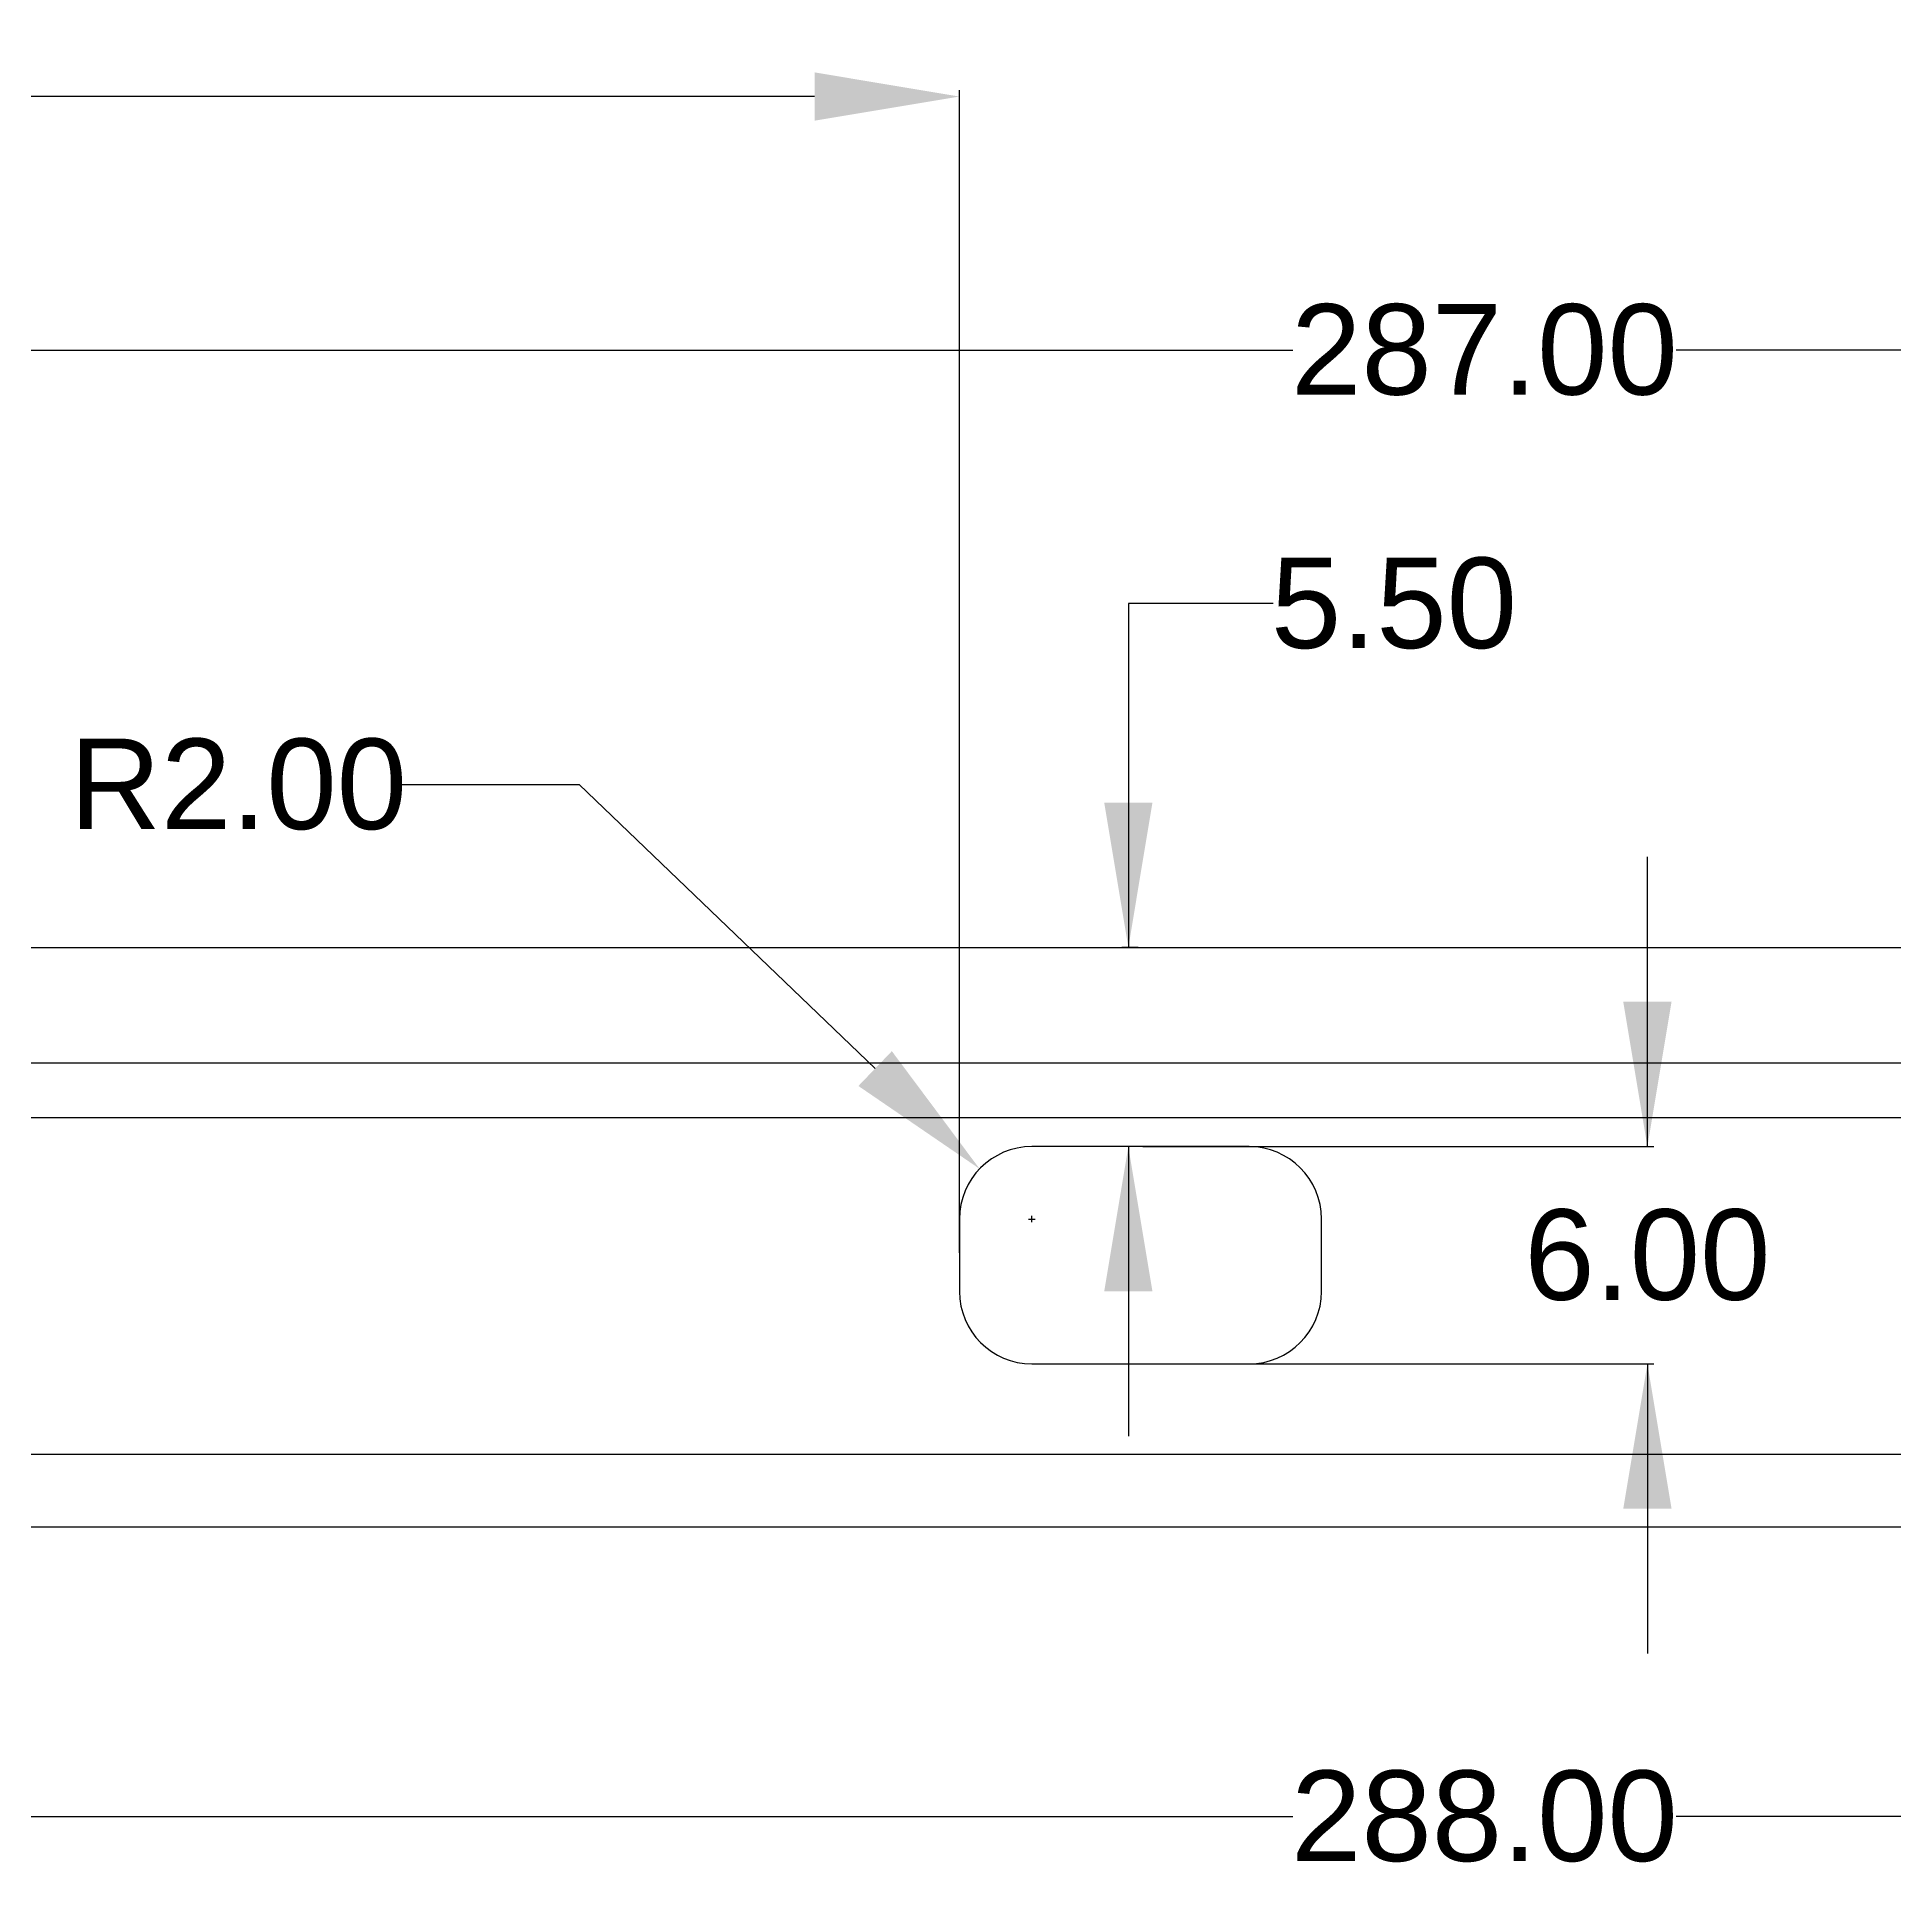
# Model space of a CAD drawing. Header units: inches. Extents: x -112 to 396, y -171 to 147.
# Drawn here: x 102.5 to 153.8, y -107.6 to -56.9 of the extents above; entities that cross this region are included whole.
import ezdxf

# ---------------------------------------------------------------- set-up
doc = ezdxf.new("R2010")
doc.units = ezdxf.units.IN
doc.header["$MEASUREMENT"] = 0
doc.layers.get('0').update_dxf_attribs({"color": 2})
doc.layers.add('case', color=7, linetype='Continuous')
doc.layers.add('quote', color=8, linetype='Continuous')
doc.styles.get("Standard").update_dxf_attribs({"font": 'arial.ttf', "height": 2.5})
doc.dimstyles.get("Standard").update_dxf_attribs({"dimtxt": 0.18, "dimasz": 4, "dimexe": 0.18, "dimexo": 0.0625, "dimgap": 0.09, "dimtad": 0, "dimtih": 1, "dimtoh": 1, "dimzin": 0, "dimdsep": 46, "dimtxsty": 'Standard', "dimcen": 0.09, "dimadec": 0, "dimazin": 0, "dimtfac": 1, "dimtofl": 0, "dimtmove": 0, "dimatfit": 3, "dimfxl": 1, "dimtolj": 1, "dimtzin": 0, "dimarcsym": 0})

# ---------------------------------------------------------------- blocks, each defined once
blk = doc.blocks.new('*D33')
at = {"layer": 'Defpoints', "color": 0}
for p in [(133, -87.5), (133, -93.5), (147, -93.5)]:
    blk.add_point(p, dxfattribs=at)
at = {"layer": 'quote', "color": 0, "lineweight": -2}
for p, q in [((147, -87.5), (147, -79.5)), ((133.062, -87.5), (147.18, -87.5)), ((133.062, -93.5), (147.18, -93.5)), ((147, -93.5), (147, -101.5))]:
    blk.add_line(p, q, dxfattribs=at)
at = {"layer": 'quote', "color": 0}
for points in [[(146.333, -83.5), (147.667, -83.5), (147, -87.5)], [(147.667, -97.5), (146.333, -97.5), (147, -93.5)]]:
    blk.add_solid(points, dxfattribs=at)
at = {"layer": 'quote', "color": 0, "insert": (147, -90.5), "char_height": 2.5, "attachment_point": 5}
blk.add_mtext('\\A1;6.00', dxfattribs=at)
blk = doc.blocks.new('*D35')
at = {"layer": 'Defpoints', "color": 0}
for p in [(132.665, -82), (133, -82), (133, -87.5)]:
    blk.add_point(p, dxfattribs=at)
at = {"layer": 'quote', "color": 0, "lineweight": -2}
for p, q in [((136.665, -72.5), (132.665, -72.5)), ((132.665, -72.5), (132.665, -82)), ((132.938, -82), (132.485, -82)), ((132.938, -87.5), (132.485, -87.5)), ((132.665, -87.5), (132.665, -95.5))]:
    blk.add_line(p, q, dxfattribs=at)
at = {"layer": 'quote', "color": 0}
for points in [[(131.998, -78), (133.331, -78), (132.665, -82)], [(133.331, -91.5), (131.998, -91.5), (132.665, -87.5)]]:
    blk.add_solid(points, dxfattribs=at)
at = {"layer": 'quote', "color": 0, "insert": (140, -72.5), "char_height": 2.5, "attachment_point": 5}
blk.add_mtext('\\A1;5.50', dxfattribs=at)
blk = doc.blocks.new('*D36')
at = {"layer": 'Defpoints', "color": 0}
for p in [(128.557, -88.115), (130, -89.5)]:
    blk.add_point(p, dxfattribs=at)
at = {"layer": 'quote', "color": 0, "lineweight": -2}
for p, q in [((112.613, -77.5), (117.5, -77.5)), ((117.5, -77.5), (125.672, -85.345)), ((129.91, -89.5), (130.09, -89.5)), ((130, -89.59), (130, -89.41))]:
    blk.add_line(p, q, dxfattribs=at)
at = {"layer": 'quote', "color": 0}
blk.add_solid([(125.21, -85.826), (126.133, -84.864), (128.557, -88.115)], dxfattribs=at)
at = {"layer": 'quote', "color": 0, "insert": (108.085, -77.5), "char_height": 2.5, "attachment_point": 5}
blk.add_mtext('\\A1;R2.00', dxfattribs=at)
blk = doc.blocks.new('*D49')
at = {"layer": 'Defpoints', "color": 0}
for p in [(307.469, -92.381), (288.5, -96), (-1.5, -98), (286.5, -98), (286.5, -98)]:
    blk.add_point(p, dxfattribs=at)
at = {"layer": 'quote', "color": 0, "lineweight": -2}
for p, q in [((288.544, -95.956), (301.977, -82.523)), ((286.562, -98), (308.388, -98))]:
    blk.add_line(p, q, dxfattribs=at)
for start, end in [(26.5113, 34.4276), (10.5724, 18.602)]:
    blk.add_arc((286.5, -98), 21.708, start, end, dxfattribs=at)
at = {"layer": 'quote', "color": 0}
for points in [[(304.919, -85.301), (303.893, -86.153), (301.85, -82.65)], [(307.176, -94.078), (308.504, -93.956), (308.208, -98)]]:
    blk.add_solid(points, dxfattribs=at)
at = {"layer": 'quote', "color": 0, "insert": (306.556, -89.693), "char_height": 2.5, "attachment_point": 5}
blk.add_mtext('\\A1;45%%d', dxfattribs=at)
blk = doc.blocks.new('*D55')
at = {"layer": 'Defpoints', "color": 0}
for p in [(-3.5, -58.5), (-3.5, -90.5), (128, -90.5)]:
    blk.add_point(p, dxfattribs=at)
at = {"layer": 'quote', "color": 0, "lineweight": -2}
for p, q in [((-3.5, -90.438), (-3.5, -58.32)), ((128, -90.438), (128, -58.32)), ((0.5, -58.5), (57.092, -58.5)), ((124, -58.5), (67.408, -58.5))]:
    blk.add_line(p, q, dxfattribs=at)
at = {"layer": 'quote', "color": 0}
for points in [[(0.5, -57.833), (0.5, -59.167), (-3.5, -58.5)], [(124, -59.167), (124, -57.833), (128, -58.5)]]:
    blk.add_solid(points, dxfattribs=at)
at = {"layer": 'quote', "color": 0, "insert": (62.25, -58.5), "char_height": 2.5, "attachment_point": 5}
blk.add_mtext('\\A1;131.50', dxfattribs=at)
blk = doc.blocks.new('*D57')
at = {"layer": 'Defpoints', "color": 0}
for p in [(-1.5, -98), (286.5, -98), (286.5, -106)]:
    blk.add_point(p, dxfattribs=at)
at = {"layer": 'quote', "color": 0, "lineweight": -2}
for p, q in [((-1.5, -98.062), (-1.5, -106.18)), ((286.5, -98.062), (286.5, -106.18)), ((2.5, -106), (137.207, -106)), ((282.5, -106), (147.793, -106))]:
    blk.add_line(p, q, dxfattribs=at)
at = {"layer": 'quote', "color": 0}
for points in [[(2.5, -105.333), (2.5, -106.667), (-1.5, -106)], [(282.5, -106.667), (282.5, -105.333), (286.5, -106)]]:
    blk.add_solid(points, dxfattribs=at)
at = {"layer": 'quote', "color": 0, "insert": (142.5, -106), "char_height": 2.5, "attachment_point": 5}
blk.add_mtext('\\A1;288.00', dxfattribs=at)
blk = doc.blocks.new('*D58')
at = {"layer": 'Defpoints', "color": 0}
for p in [(286, -65.5), (-1, -82), (286, -82)]:
    blk.add_point(p, dxfattribs=at)
at = {"layer": 'quote', "color": 0, "lineweight": -2}
for p, q in [((-1, -81.938), (-1, -65.32)), ((3, -65.5), (137.205, -65.5)), ((282, -65.5), (147.795, -65.5)), ((286, -81.938), (286, -65.32))]:
    blk.add_line(p, q, dxfattribs=at)
at = {"layer": 'quote', "color": 0}
for points in [[(3, -64.833), (3, -66.167), (-1, -65.5)], [(282, -66.167), (282, -64.833), (286, -65.5)]]:
    blk.add_solid(points, dxfattribs=at)
at = {"layer": 'quote', "color": 0, "insert": (142.5, -65.5), "char_height": 2.5, "attachment_point": 5}
blk.add_mtext('\\A1;287.00', dxfattribs=at)

msp = doc.modelspace()

# ---------------------------------------------------------------- linework, layer by layer
msp.add_lwpolyline([(0, -85.2), (0, -86.7), (285, -86.7), (285, -85.2)], close=True)
at = {"layer": 'case'}
for p, q in [((-1, -82), (286, -82)), ((136, -87.5), (130, -87.5)), ((128, -89.5), (128, -91.5)), ((138, -91.5), (138, -89.5)), ((130, -93.5), (136, -93.5)), ((284, -96), (1, -96)), ((-1.5, -98), (286.5, -98))]:
    msp.add_line(p, q, dxfattribs=at)
for centre, start, end in [((130, -89.5), 90, 180), ((136, -89.5), 0, 90), ((130, -91.5), 180, 270), ((136, -91.5), 270, 0)]:
    msp.add_arc(centre, 2, start, end, dxfattribs=at)

# ---------------------------------------------------------------- dimensions: what is measured, and where the dimension line sits
at = {"layer": 'quote'}
for base, p1, p2, picture, middle in [((-3.5, -58.5), (128, -90.5), (-3.5, -90.5), '*D55', (62.25, -58.5)), ((286, -65.5), (-1, -82), (286, -82), '*D58', (142.5, -65.5))]:
    dim = msp.add_linear_dim(base=base, p1=p1, p2=p2, dimstyle='Standard', dxfattribs=at)
    dim.commit()
    dim.dimension.update_dxf_attribs({"geometry": picture, "text_midpoint": middle})
dim = msp.add_linear_dim(base=(132.665, -82), p1=(133, -87.5), p2=(133, -82), angle=90, dimstyle='Standard', dxfattribs=at)
dim.commit()
dim.dimension.update_dxf_attribs({"geometry": '*D35', "text_midpoint": (140, -72.5), "dimtype": 160})
dim = msp.add_radius_dim(center=(130, -89.5), mpoint=(128.557, -88.115), dimstyle='Standard', dxfattribs=at)
dim.commit()
dim.dimension.update_dxf_attribs({"geometry": '*D36', "text_midpoint": (108.085, -77.5), "dimtype": 164})
dim = msp.add_linear_dim(base=(147, -93.5), p1=(133, -87.5), p2=(133, -93.5), angle=90, dimstyle='Standard', dxfattribs=at)
dim.commit()
dim.dimension.update_dxf_attribs({"geometry": '*D33', "text_midpoint": (147, -90.5)})
dim = msp.add_angular_dim_2l(base=(307.469, -92.381), line1=((-1.5, -98), (286.5, -98)), line2=((286.5, -98), (288.5, -96)), dimstyle='Standard', dxfattribs=at)
dim.commit()
dim.dimension.update_dxf_attribs({"geometry": '*D49', "text_midpoint": (306.556, -89.693)})
dim = msp.add_linear_dim(base=(286.5, -106), p1=(-1.5, -98), p2=(286.5, -98), dimstyle='Standard', dxfattribs=at)
dim.commit()
dim.dimension.update_dxf_attribs({"geometry": '*D57', "text_midpoint": (142.5, -106), "dimtype": 160})

doc.saveas('drawing.dxf')
